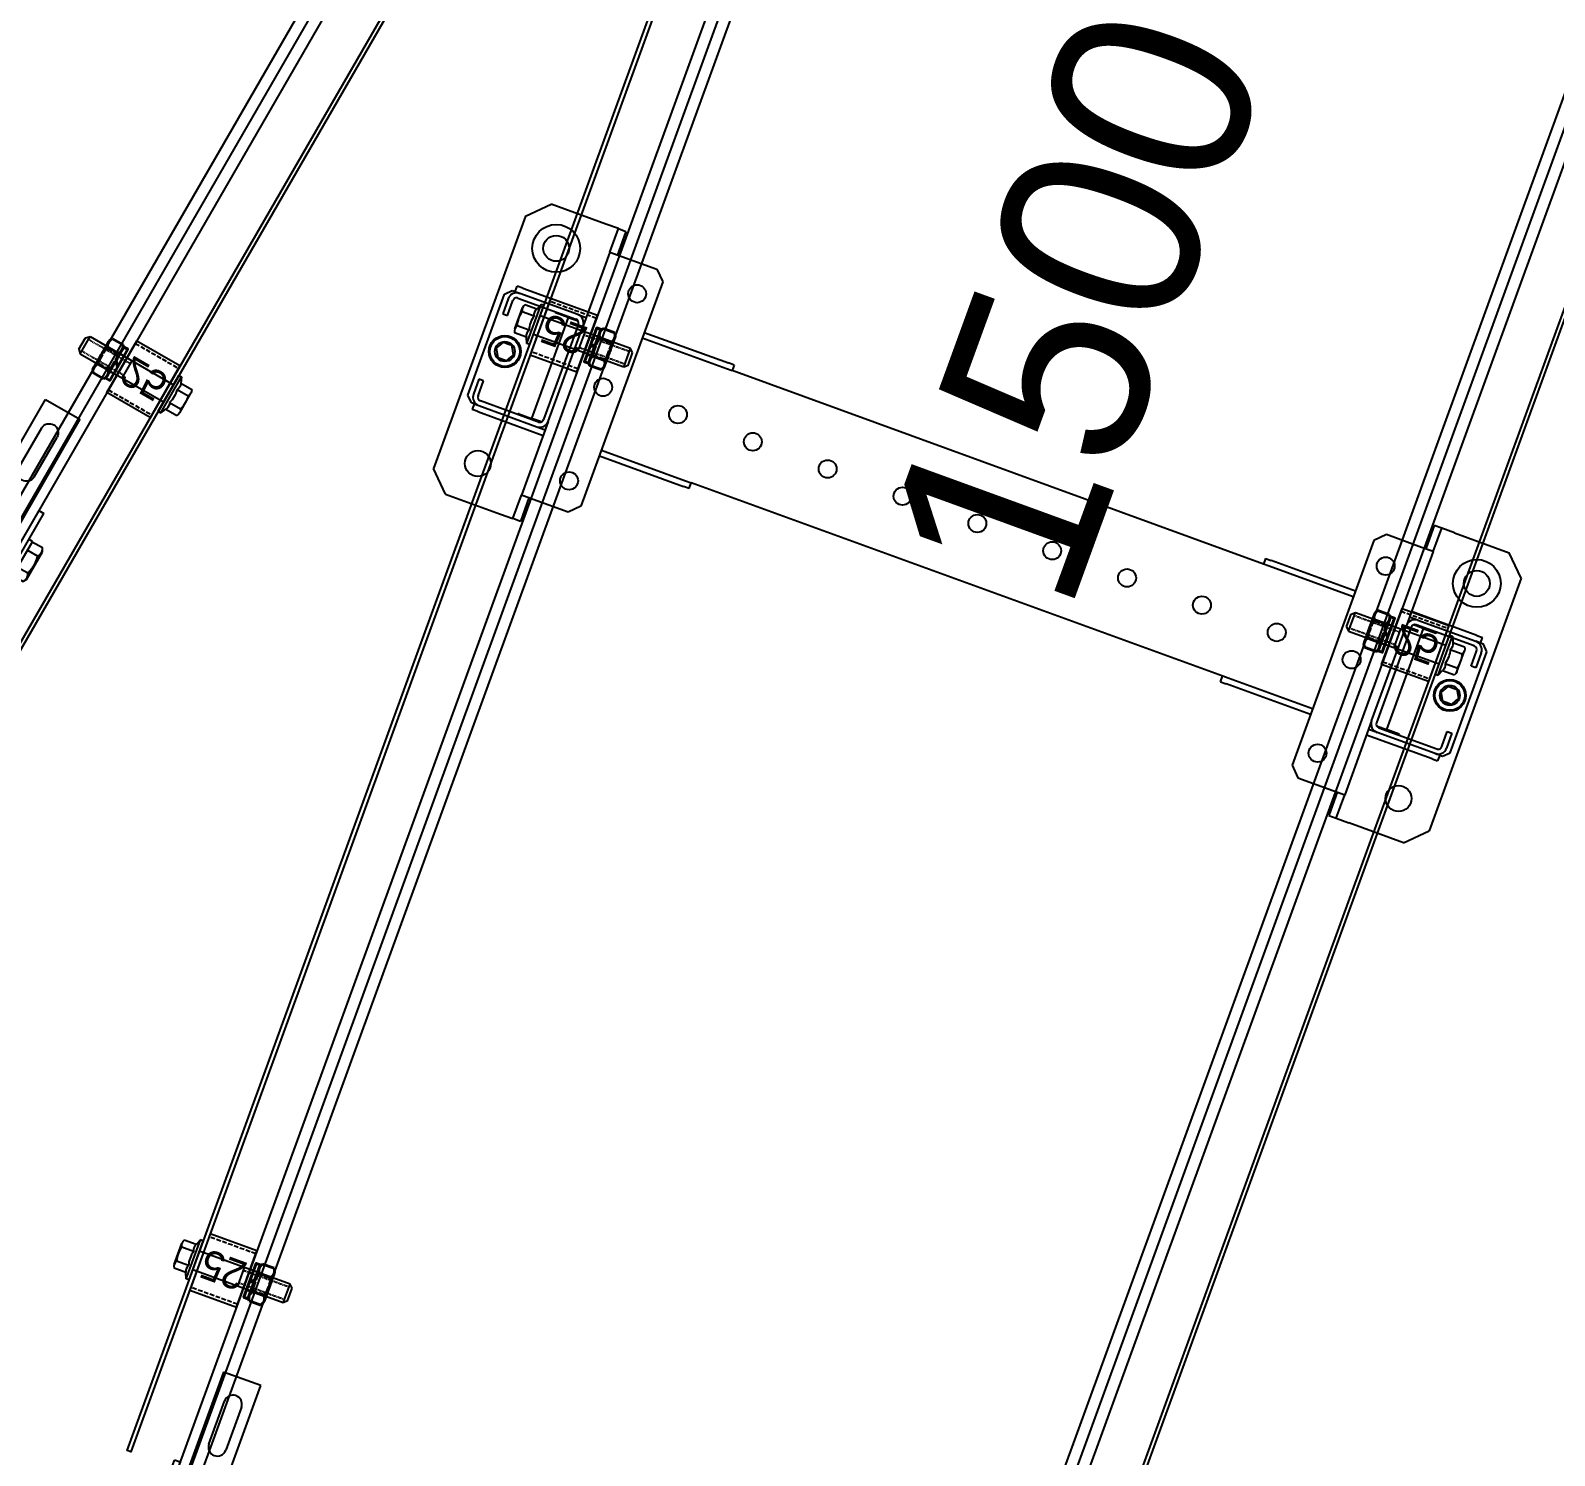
# Model space of a CAD drawing. Header units: millimetres. Extents: x -383313 to -161684, y -117025 to 99224.
# Drawn here: x -351792 to -351027, y -10320 to -9605 of the extents above; entities that cross this region are included whole.
import ezdxf

# ---------------------------------------------------------------- set-up
doc = ezdxf.new("R2010")
doc.units = ezdxf.units.MM
doc.header["$MEASUREMENT"] = 0
for name, pattern in [('DASHED', [0.75, 0.5, -0.25]), ('ESKD_shtrih', [4, 3, -1]), ('GR-201-P$0$GEN3A', [3.125, 2.25, -0.875])]:
    doc.linetypes.add(name, pattern=pattern)
doc.layers.get('Defpoints').update_dxf_attribs({"color": 31})
for name, color, linetype in [('001__КОНСТРУКТИВ__размеры внутр.', 7, 'Continuous'), ('PV-17B0', 7, 'Continuous'), ('Ограждение конвейеров', 3, 'Continuous')]:
    doc.layers.add(name, color=color, linetype=linetype)
doc.layers.add('ОСНОВНАЯ', color=7, linetype='Continuous', lineweight=40)
doc.layers.add('ШТРИХОВАЯ', color=3, linetype='ESKD_shtrih', lineweight=13)
doc.styles.add('PSTUDIO', font='arial.ttf')
doc.dimstyles.new('ISO-25', dxfattribs={"dimtxt": 2.5, "dimasz": 2.5, "dimexe": 1.25, "dimexo": 0.625, "dimtad": 1, "dimtxsty": 'Standard', "dimcen": 2.5, "dimadec": 0, "dimazin": 0, "dimtfac": 1, "dimtmove": 0, "dimatfit": 3, "dimfxl": 1, "dimarcsym": 0})
doc.dimstyles.new('PS_TICK', dxfattribs={"dimscale": 100, "dimtxt": 2.5, "dimasz": 1, "dimexe": 2, "dimexo": 2, "dimgap": 1, "dimtad": 1, "dimdec": 0, "dimzin": 0, "dimdsep": 46, "dimtxsty": 'PSTUDIO', "dimblk": 'ARCHTICK', "dimcen": 2, "dimdle": 1.5, "dimse1": 1, "dimse2": 1, "dimadec": 0, "dimazin": 0, "dimtfac": 1, "dimtdec": 0, "dimtix": 1, "dimtmove": 1, "dimatfit": 3, "dimldrblk": 'ARCHTICK', "dimfxl": 1, "dimtolj": 1, "dimtzin": 0, "dimarcsym": 0})

# ---------------------------------------------------------------- blocks, each defined once
blk = doc.blocks.new('_ArchTick')
at = {"color": 0, "linetype": 'ByBlock', "const_width": 0.15}
blk.add_lwpolyline([(-0.5, -0.5), (0.5, 0.5)], dxfattribs=at)
blk = doc.blocks.new('*D276')
at = {"layer": '001__КОНСТРУКТИВ__размеры внутр.', "color": 0, "lineweight": -2, "ltscale": 100, "transparency": 16777216}
blk.add_line((-349966.1, -1951.2), (-357994.8, -15739.43), dxfattribs=at)
at = {"layer": 'Defpoints', "color": 0, "ltscale": 100, "transparency": 16777216}
for p in [(-349288.38, -2519.4), (-357919.32, -15609.8), (-357166.13, -16048.38)]:
    blk.add_point(p, dxfattribs=at)
at = {"layer": '001__КОНСТРУКТИВ__размеры внутр.', "color": 0, "lineweight": -2, "ltscale": 100, "transparency": 16777216, "xscale": 100, "yscale": 100, "zscale": 100}
for p, rotation in [((-350041.58, -2080.82), 59.78831573303923), ((-357919.32, -15609.8), 239.7883157330392)]:
    blk.add_blockref('_ArchTick', p, dxfattribs=dict(at, rotation=rotation))
at = {"layer": '001__КОНСТРУКТИВ__размеры внутр.', "color": 0, "ltscale": 100, "transparency": 16777216, "insert": (-354177.17, -8730.76), "char_height": 250, "attachment_point": 5, "rotation": 59.78832, "style": 'PSTUDIO'}
blk.add_mtext('\\A1;15655', dxfattribs=at)
blk = doc.blocks.new('*U139')
at = {"layer": 'PV-17B0'}
for p, q in [((203.2, 3000), (203.2, 0)), ((209, 3000), (209, 0)), ((215, 3000), (215, 0))]:
    blk.add_line(p, q, dxfattribs=at)
blk = doc.blocks.new('*D147')
at = {"color": 0, "linetype": 'ByBlock', "lineweight": -2, "transparency": 16777216}
for p, q in [((-202.575, 1500), (61.375, 1500)), ((-209.875, 0), (61.375, 0))]:
    blk.add_line(p, q, dxfattribs=at)
at = {"layer": 'Defpoints', "color": 0, "transparency": 16777216}
for p in [(-203.2, 1500), (60.125, 1500), (-210.5, 0)]:
    blk.add_point(p, dxfattribs=at)
at = {"color": 0, "transparency": 16777216, "insert": (9.5, 750), "char_height": 100, "attachment_point": 5, "rotation": 90}
blk.add_mtext('1500', dxfattribs=at)
blk = doc.blocks.new('Опора 3160')
at = {"color": 13}
for p, q in [((-266, 97.5), (-256, 107.5)), ((-226.7, 107.5), (-256, 107.5)), ((-220, 107.5), (-226.7, 107.5)), ((-220, 95), (-220, 107.5)), ((-220, 107.5), (-216, 107.5)), ((-216, 107.5), (-216, 95)), ((216, 107.5), (216, 95)), ((220, 107.5), (216, 107.5)), ((226.7, 107.5), (220, 107.5)), ((220, 95), (220, 107.5)), ((226.7, 107.5), (256, 107.5)), ((266, 97.5), (256, 107.5)), ((-266, 97.5), (-266, -37.5)), ((-220, 95), (-213.7, 95)), ((-220, 95), (-220, 55.5)), ((-213.7, 95), (-195, 95)), ((-195, 95), (-190, 90)), ((195, 95), (190, 90)), ((213.7, 95), (195, 95)), ((220, 95), (213.7, 95)), ((220, 95), (220, 55.5)), ((266, 97.5), (266, -37.5)), ((-190, 90), (-190, -30)), ((190, 90), (190, -30)), ((-255, 63), (-258, 63)), ((-258, 60), (-258, 63)), ((-255, 63), (-220, 63)), ((-190, 63), (-145, 63)), ((-142, 63), (-145, 63)), ((-142, 63), (-142, 60)), ((142, 63), (145, 63)), ((142, 63), (142, 60)), ((190, 63), (145, 63)), ((255, 63), (220, 63)), ((255, 63), (258, 63)), ((258, 60), (258, 63)), ((-262.5, 57), (-259.5, 60)), ((-262.5, 3), (-262.5, 57)), ((-260, 55.5), (-260, 47.5)), ((-259.5, 60), (-258, 60)), ((-258, 60), (-255.5, 60)), ((-257.5, 47.5), (-257.5, 55.5)), ((-224.5, 60), (-255.5, 60)), ((-255.5, 57.5), (-224.5, 57.5)), ((-235.5, 57.5), (-235.5, 57)), ((-235.5, 57), (-235.2, 57)), ((-228.5, 57), (-235.2, 57)), ((-228.5, 57), (-223.18, 57)), ((-228.5, 57), (-228.5, 3)), ((-224.5, 60), (-220, 60)), ((-222.5, 55.5), (-222.5, 4.5)), ((-220, 4.5), (-220, 55.5)), ((-190, 60), (-145, 60)), ((-145, 60), (-142.04, 60)), ((142.04, 60), (-142.04, 60)), ((145, 60), (142.04, 60)), ((190, 60), (145, 60)), ((224.5, 60), (220, 60)), ((220, 4.5), (220, 55.5)), ((222.5, 55.5), (222.5, 4.5)), ((228.5, 57), (223.18, 57)), ((224.5, 60), (255.5, 60)), ((255.5, 57.5), (224.5, 57.5)), ((228.5, 57), (235.2, 57)), ((228.5, 57), (228.5, 3)), ((235.5, 57), (235.2, 57)), ((235.5, 57.5), (235.5, 57)), ((258, 60), (255.5, 60)), ((257.5, 47.5), (257.5, 55.5)), ((259.5, 60), (258, 60)), ((262.5, 57), (259.5, 60)), ((260, 55.5), (260, 47.5)), ((262.5, 3), (262.5, 57)), ((-260, 47.5), (-257.5, 47.5)), ((260, 47.5), (257.5, 47.5)), ((-257.5, 12.5), (-260, 12.5)), ((-260, 12.5), (-260, 4.5)), ((-257.5, 4.5), (-257.5, 12.5)), ((257.5, 12.5), (260, 12.5)), ((257.5, 4.5), (257.5, 12.5)), ((260, 12.5), (260, 4.5)), ((-259.5, 0), (-262.5, 3)), ((-258, 0), (-259.5, 0)), ((-258, 0), (-255.5, 0)), ((-258, 0), (-258, -3)), ((-224.5, 2.5), (-255.5, 2.5)), ((-255.5, 0), (-224.5, 0)), ((-235.5, 3), (-235.5, 2.5)), ((-235.2, 3), (-235.5, 3)), ((-235.2, 3), (-228.5, 3)), ((-223.18, 3), (-228.5, 3)), ((-224.5, 0), (-220, 0)), ((-220, 4.5), (-220, -35)), ((-190, 0), (-145, 0)), ((-145, 0), (-142.04, 0)), ((142.04, 0), (-142.04, 0)), ((-142, -3), (-142, 0)), ((142, -3), (142, 0)), ((145, 0), (142.04, 0)), ((190, 0), (145, 0)), ((220, 4.5), (220, -35)), ((224.5, 0), (220, 0)), ((223.18, 3), (228.5, 3)), ((224.5, 2.5), (255.5, 2.5)), ((255.5, 0), (224.5, 0)), ((235.2, 3), (228.5, 3)), ((235.2, 3), (235.5, 3)), ((235.5, 3), (235.5, 2.5)), ((258, 0), (255.5, 0)), ((258, 0), (259.5, 0)), ((258, 0), (258, -3)), ((259.5, 0), (262.5, 3)), ((-255, -3), (-258, -3)), ((-255, -3), (-220, -3)), ((-190, -3), (-145, -3)), ((-142, -3), (-145, -3)), ((142, -3), (145, -3)), ((190, -3), (145, -3)), ((255, -3), (220, -3)), ((255, -3), (258, -3)), ((-190, -30), (-195, -35)), ((190, -30), (195, -35)), ((-256, -47.5), (-266, -37.5)), ((-220, -47.5), (-220, -35)), ((-213.7, -35), (-220, -35)), ((-216, -35), (-216, -47.5)), ((-195, -35), (-213.7, -35)), ((195, -35), (213.7, -35)), ((213.7, -35), (220, -35)), ((216, -35), (216, -47.5)), ((220, -47.5), (220, -35)), ((256, -47.5), (266, -37.5)), ((-256, -47.5), (-226.7, -47.5)), ((-226.7, -47.5), (-220, -47.5)), ((-216, -47.5), (-220, -47.5)), ((216, -47.5), (220, -47.5)), ((220, -47.5), (226.7, -47.5)), ((256, -47.5), (226.7, -47.5))]:
    blk.add_line(p, q, dxfattribs=at)
for centre, radius in [((-246, 87.5), 12), ((246, 87.5), 12), ((-246, 87.5), 6.5), ((246, 87.5), 6.5), ((-200, 80), 4.5), ((200, 80), 4.5), ((-252.5, 30), 8), ((-252.5, 30), 7.5), ((-252.5, 30), 5), ((-200, 30), 4.5), ((-160, 30), 4.5), ((-120, 30), 4.5), ((-80, 30), 4.5), ((-40, 30), 4.5), ((0, 30), 4.5), ((40, 30), 4.5), ((80, 30), 4.5), ((120, 30), 4.5), ((160, 30), 4.5), ((200, 30), 4.5), ((252.5, 30), 8), ((252.5, 30), 7.5), ((252.5, 30), 5), ((-246, -27.5), 6.5), ((-200, -20), 4.5), ((200, -20), 4.5), ((246, -27.5), 6.5)]:
    blk.add_circle(centre, radius, dxfattribs=at)
for centre, radius, start, end in [((-255.5, 55.5), 4.5, 90, 180), ((-255.5, 55.5), 2, 90, 180), ((-224.5, 55.5), 4.5, 0, 90), ((-224.5, 55.5), 2, 0, 90), ((224.5, 55.5), 4.5, 90, 180), ((224.5, 55.5), 2, 90, 180), ((255.5, 55.5), 4.5, 0, 90), ((255.5, 55.5), 2, 0, 90), ((-255.5, 4.5), 4.5, 180, 270), ((-255.5, 4.5), 2, 180, 270), ((-224.5, 4.5), 2, 270, 0), ((-224.5, 4.5), 4.5, 270, 0), ((224.5, 4.5), 4.5, 180, 270), ((224.5, 4.5), 2, 180, 270), ((255.5, 4.5), 2, 270, 0), ((255.5, 4.5), 4.5, 270, 0)]:
    blk.add_arc(centre, radius, start, end, dxfattribs=at)
for points in [[(-254.81, 34), (-255.96, 32), (-257.12, 30)], [(-250.19, 34), (-252.5, 34), (-254.81, 34)], [(-247.88, 30), (-249.04, 32), (-250.19, 34)], [(247.88, 30), (249.04, 32), (250.19, 34)], [(250.19, 34), (252.5, 34), (254.81, 34)], [(254.81, 34), (255.96, 32), (257.12, 30)], [(-257.12, 30), (-255.96, 28), (-254.81, 26)], [(-254.81, 26), (-252.5, 26), (-250.19, 26)], [(-250.19, 26), (-249.04, 28), (-247.88, 30)], [(250.19, 26), (249.04, 28), (247.88, 30)], [(254.81, 26), (252.5, 26), (250.19, 26)], [(257.12, 30), (255.96, 28), (254.81, 26)]]:
    blk.add_rational_spline(points, [1.04422863406, 1.20577136594, 1.04422863406], degree=2, dxfattribs=at)
blk = doc.blocks.new('Пластина соединительная промежуточных секций')
at = {"color": 142}
for p, q in [((-33, 12), (-34.81, 10.95)), ((-34.81, 5), (-34.81, 10.95)), ((-33, 12), (-17, 12)), ((-29.91, 5), (-29.91, 10.95)), ((-20.09, 5), (-20.09, 10.95)), ((-17, 12), (-15.19, 10.95)), ((-15.19, 5), (-15.19, 10.95)), ((17, 12), (15.19, 10.95)), ((15.19, 5), (15.19, 10.95)), ((17, 12), (33, 12)), ((20.09, 5), (20.09, 10.95)), ((29.91, 5), (29.91, 10.95)), ((33, 12), (34.81, 10.95)), ((34.81, 5), (34.81, 10.95)), ((-50, 3), (-50, 3)), ((-50, 3), (45, 3)), ((-50, 0), (-50, 3)), ((45, 0), (-50, 0)), ((-50, 0), (-50, 0)), ((-15, 5), (-35, 5)), ((-35, 5), (-35, 3)), ((-30, -2), (-30, 0)), ((-20, -2), (-20, 0)), ((-15, 5), (-15, 3)), ((35, 5), (15, 5)), ((15, 5), (15, 3)), ((20, -2), (20, 0)), ((30, -2), (30, 0)), ((35, 5), (35, 3)), ((45, 3), (50, 3)), ((50, 0), (45, 0)), ((50, 0), (50, 3)), ((-17.5, -2), (-32.5, -2)), ((-32.5, -2), (-32.5, -4.5)), ((-17.5, -2), (-17.5, -4.5)), ((32.5, -2), (17.5, -2)), ((17.5, -2), (17.5, -4.5)), ((32.5, -2), (32.5, -4.5))]:
    blk.add_line(p, q, dxfattribs=at)
at = {"color": 140}
for p, q in [((-50, -5), (-50, -25)), ((100, -5), (-50, -5)), ((-33, -4.5), (-34.81, -5.55)), ((-34.81, -5.55), (-34.81, -11.45)), ((-33, -4.5), (-17, -4.5)), ((-29.91, -5.55), (-29.91, -11.45)), ((-20.09, -5.55), (-20.09, -11.45)), ((-17, -4.5), (-15.19, -5.55)), ((-15.19, -5.55), (-15.19, -11.45)), ((17, -4.5), (15.19, -5.55)), ((15.19, -5.55), (15.19, -11.45)), ((17, -4.5), (33, -4.5)), ((20.09, -5.55), (20.09, -11.45)), ((29.91, -5.55), (29.91, -11.45)), ((33, -4.5), (34.81, -5.55)), ((34.81, -5.55), (34.81, -11.45)), ((100, -25), (100, -5)), ((-36.5, -10.5), (-13.5, -10.5)), ((-33, -12.5), (-34.81, -11.45)), ((-33, -12.5), (-17, -12.5)), ((-30, -13.4), (-30, -12.5)), ((-20, -13.4), (-30, -13.4)), ((-28.4, -15), (-30, -13.4)), ((-28.4, -15), (-21.6, -15)), ((-21.6, -15), (-20, -13.4)), ((-20, -13.4), (-20, -12.5)), ((-17, -12.5), (-15.19, -11.45)), ((13.5, -10.5), (36.5, -10.5)), ((17, -12.5), (15.19, -11.45)), ((17, -12.5), (33, -12.5)), ((20, -13.4), (20, -12.5)), ((30, -13.4), (20, -13.4)), ((21.6, -15), (20, -13.4)), ((21.6, -15), (28.4, -15)), ((28.4, -15), (30, -13.4)), ((30, -13.4), (30, -12.5)), ((33, -12.5), (34.81, -11.45)), ((63.5, -10.5), (86.5, -10.5)), ((-13.5, -19.5), (-36.5, -19.5)), ((36.5, -19.5), (13.5, -19.5)), ((86.5, -19.5), (63.5, -19.5)), ((-50, -25), (100, -25))]:
    blk.add_line(p, q, dxfattribs=at)
for centre, start, end in [((-36.5, -15), 90, 270), ((-13.5, -15), 270, 90), ((13.5, -15), 90, 270), ((36.5, -15), 270, 90), ((63.5, -15), 90, 270), ((86.5, -15), 270, 90)]:
    blk.add_arc(centre, 4.5, start, end, dxfattribs=at)
at = {"color": 142}
for points in [[(-34.81, 10.95), (-32.36, 12.37), (-29.91, 10.95)], [(-29.91, 10.95), (-25, 12.37), (-20.09, 10.95)], [(-20.09, 10.95), (-17.64, 12.37), (-15.19, 10.95)], [(15.19, 10.95), (17.64, 12.37), (20.09, 10.95)], [(20.09, 10.95), (25, 12.37), (29.91, 10.95)], [(29.91, 10.95), (32.36, 12.37), (34.81, 10.95)]]:
    blk.add_rational_spline(points, [1.22364575665, 1.41294441399, 1.22364575665], degree=2, dxfattribs=at)
at = {"color": 140}
for points in [[(-34.81, -5.55), (-32.36, -4.13), (-29.91, -5.55)], [(-29.91, -5.55), (-25, -4.13), (-20.09, -5.55)], [(-20.09, -5.55), (-17.64, -4.13), (-15.19, -5.55)], [(15.19, -5.55), (17.64, -4.13), (20.09, -5.55)], [(20.09, -5.55), (25, -4.13), (29.91, -5.55)], [(29.91, -5.55), (32.36, -4.13), (34.81, -5.55)], [(-34.81, -11.45), (-32.36, -12.87), (-29.91, -11.45)], [(-29.91, -11.45), (-25, -12.87), (-20.09, -11.45)], [(-20.09, -11.45), (-17.64, -12.87), (-15.19, -11.45)], [(15.19, -11.45), (17.64, -12.87), (20.09, -11.45)], [(20.09, -11.45), (25, -12.87), (29.91, -11.45)], [(29.91, -11.45), (32.36, -12.87), (34.81, -11.45)]]:
    blk.add_rational_spline(points, [1.22364575665, 1.41294441399, 1.22364575665], degree=2, dxfattribs=at)
blk = doc.blocks.new('Держатель ограждения 25')
at = {"layer": 'Ограждение конвейеров', "color": 41, "linetype": 'GR-201-P$0$GEN3A'}
for p, q in [((-25, 13.5), (0, 13.5)), ((-25, -13.5), (0, -13.5))]:
    blk.add_line(p, q, dxfattribs=at)
at = {"layer": 'Ограждение конвейеров', "color": 41}
blk.add_lwpolyline([(-25, -15), (0, -15), (0, 15), (-25, 15)], close=True, dxfattribs=at)
blk.add_text('25', height=15, dxfattribs=at).set_placement((-23.43, -7.75))
blk = doc.blocks.new('Hex Flange Screw - 10 x 50 mm side')
at = {"color": 0, "linetype": 'Continuous'}
for p, q in [((-1.48, 10.24), (-2.72, 7.39)), ((-1.48, -10.24), (-1.48, 10.24)), ((0, 10.24), (-1.48, 10.24)), ((0, -10.24), (0, 10.24)), ((-9.55, -5.54), (-9.55, 5.54)), ((-2.72, 7.39), (-9, 7.39)), ((-2.72, 3.69), (-9, 3.69)), ((47.59, 4.92), (0, 4.92)), ((23.62, -4.92), (23.62, 4.92)), ((49.21, 3.3), (47.59, 4.92)), ((47.59, -4.92), (47.59, 4.92)), ((49.21, -3.3), (49.21, 3.3)), ((-2.72, -3.69), (-9, -3.69)), ((-2.72, -7.39), (-9, -7.39)), ((-1.48, -10.24), (-2.72, -7.39)), ((47.59, -4.92), (0, -4.92)), ((49.21, -3.3), (47.59, -4.92)), ((0, -10.24), (-1.48, -10.24))]:
    blk.add_line(p, q, dxfattribs=at)
at = {"color": 0, "linetype": 'DASHED'}
for p, q in [((47.59, 3.3), (23.62, 3.3)), ((47.59, -3.3), (23.62, -3.3))]:
    blk.add_line(p, q, dxfattribs=at)
at = {"color": 0, "linetype": 'Continuous'}
for centre, radius, start, end in [((-6.14, 5.54), 3.4, 147.13278, 212.86722), ((3.25, 0), 12.8, 163, 197), ((0.14, 5.54), 3.4, 147.13278, 212.86722), ((9.53, 0), 12.8, 162.88, 196.77865), ((-6.14, -5.54), 3.4, 147.13278, 212.86722), ((0.14, -5.54), 3.4, 147.13278, 212.86722)]:
    blk.add_arc(centre, radius, start, end, dxfattribs=at)
blk = doc.blocks.new('din934_М10')
at = {"layer": 'ОСНОВНАЯ'}
for p, q in [((0.89, 9.81), (7.11, 9.81)), ((0, 7.36), (0, -7.36)), ((7.11, 4.91), (0.89, 4.91)), ((8, 7.36), (8, -7.36)), ((7.11, -4.91), (0.89, -4.91)), ((7.11, -9.81), (0.89, -9.81))]:
    blk.add_line(p, q, dxfattribs=at)
for centre, radius, start, end in [((3.82, 7.36), 3.82, 140, 220), ((4.18, 7.36), 3.82, 320, 40), ((13.93, 0), 13.93, 159.37179, 200.62821), ((-5.93, 0), 13.93, 339.37179, 20.62821), ((3.82, -7.36), 3.82, 140, 220), ((4.18, -7.36), 3.82, 320, 40)]:
    blk.add_arc(centre, radius, start, end, dxfattribs=at)
at = {"layer": 'ШТРИХОВАЯ'}
for p, q in [((8, 5), (0, 5)), ((0, 5), (0.8, 4.2)), ((7.2, 4.2), (0.8, 4.2)), ((0.8, 4.2), (0.8, -4.2)), ((8, 5), (7.2, 4.2)), ((7.2, 4.2), (7.2, -4.2)), ((0, -5), (0.8, -4.2)), ((8, -5), (0, -5)), ((7.2, -4.2), (0.8, -4.2)), ((8, -5), (7.2, -4.2))]:
    blk.add_line(p, q, dxfattribs=at)
blk = doc.blocks.new('DIN127_10')
at = {"layer": 'ОСНОВНАЯ'}
blk.add_line((2.2, 1.1), (0, -1.1), dxfattribs=at)
blk.add_lwpolyline([(2.2, -9.05), (2.2, 9.05), (0, 9.05), (0, -9.05)], close=True, dxfattribs=at)
at = {"layer": 'ШТРИХОВАЯ'}
for p, q in [((0, 5.35), (2.2, 5.35)), ((0, -5.35), (2.2, -5.35))]:
    blk.add_line(p, q, dxfattribs=at)
blk = doc.blocks.new('*U146')
at = {"layer": 'PV-17B0'}
for p, q in [((-215, 1500), (-215, 0)), ((-209, 1500), (-209, 0)), ((-203.2, 1500), (-203.2, 0)), ((203.2, 1500), (203.2, 0)), ((209, 1500), (209, 0)), ((215, 1500), (215, 0))]:
    blk.add_line(p, q, dxfattribs=at)
dim = blk.add_linear_dim(base=(60.125, 1500), p1=(-210.5, 0), p2=(-203.2, 1500), angle=90, dimstyle='ISO-25', override={"dimtxt": 100, "dimasz": 5, "dimsd1": 1, "dimsd2": 1, "dimfxl": 1.5, "dimarcsym": 1})
dim.commit()
dim.dimension.update_dxf_attribs({"geometry": '*D147', "text_midpoint": (60.125, 750), "dimtype": 160})

msp = doc.modelspace()

# ---------------------------------------------------------------- linework, layer by layer
at = {"layer": 'Ограждение конвейеров'}
for points in [[(-350289.43535, -7304.39865), (-350291.1674, -7303.39865), (-353520.04155, -12895.97274), (-353518.3095, -12896.97274)], [(-351254.97988, -8975.63589), (-351253.1005, -8976.31993), (-351741.62961, -10318.54263), (-351743.50899, -10317.85858)], [(-350801.14228, -9143.84865), (-350803.02167, -9143.16461), (-351290.57715, -10482.71229), (-351288.69777, -10483.39633)]]:
    msp.add_lwpolyline(points, close=True, dxfattribs=at)

# ---------------------------------------------------------------- block references
for name, p, rotation in [('*U139', (-351999.01349, -9781.47486), 329.9999999999999), ('*U146', (-351531.95751, -10444.18634), 339.9999999999999), ('Опора 3160', (-351326.74543, -9880.37077), 339.9999999999999), ('DIN127_10', (-351510.72479, -9762.49481), 339.9999999999981), ('din934_М10', (-351508.65747, -9763.24725), 339.9999999999981), ('DIN127_10', (-351681.73486, -10232.34112), 339.9999999999981), ('din934_М10', (-351679.66754, -10233.09356), 339.9999999999981), ('Пластина соединительная промежуточных секций', (-351733.99143, -10370.65201), 70.00000000000003)]:
    msp.add_blockref(name, p, dxfattribs=dict(rotation=rotation))
at = {"yscale": 1.016002032004053, "zscale": 1.016002032004053}
for p, xscale, rotation in [((-351537.74302, -9752.52123), 1.016002032004053, 340), ((-351722.65855, -9786.81406), -1.016002032004053, 329.9999999999914), ((-351082.9318, -9918.05898), -1.016002032004053, 339.9999999999914), ((-351708.7531, -10222.36754), 1.016002032004053, 340)]:
    msp.add_blockref('Hex Flange Screw - 10 x 50 mm side', p, dxfattribs=dict(at, xscale=xscale, rotation=rotation))
at = {"xscale": -1}
for name, p, rotation in [('din934_М10', (-351749.571, -9771.42779), 329.9999999999933), ('DIN127_10', (-351747.66574, -9772.52779), 329.9999999999933), ('Пластина соединительная промежуточных секций', (-351812.81803, -9888.97486), 239.9999999999966), ('din934_М10', (-351112.10718, -9907.57975), 339.9999999999933), ('DIN127_10', (-351110.03986, -9908.3322), 339.9999999999933)]:
    msp.add_blockref(name, p, dxfattribs=dict(at, rotation=rotation))
at = {"layer": 'Ограждение конвейеров', "rotation": 160}
for p in [(-351535.90039, -9753.30623), (-351706.91046, -10223.15254)]:
    msp.add_blockref('Держатель ограждения 25', p, dxfattribs=at)
at = {"layer": 'Ограждение конвейеров', "xscale": -1}
for p, rotation in [((-351724.44432, -9785.90711), 150.0000000000145), ((-351724.44432, -9785.90711), 149.9999999999915), ((-351084.84793, -9917.4759), 160.0000000000144), ((-351084.84793, -9917.4759), 159.9999999999914)]:
    msp.add_blockref('Держатель ограждения 25', p, dxfattribs=dict(at, rotation=rotation))

# ---------------------------------------------------------------- dimensions: what is measured, and where the dimension line sits
at = {"layer": '001__КОНСТРУКТИВ__размеры внутр.', "ltscale": 100}
dim = msp.add_aligned_dim(p1=(-349288.38174, -2519.3977), p2=(-357166.13051, -16048.37843), distance=-871.57842, dimstyle='PS_TICK', dxfattribs=at)
dim.commit()
dim.dimension.update_dxf_attribs({"geometry": '*D276', "text_midpoint": (-354177.17293, -8730.76392)})

doc.saveas('drawing.dxf')
